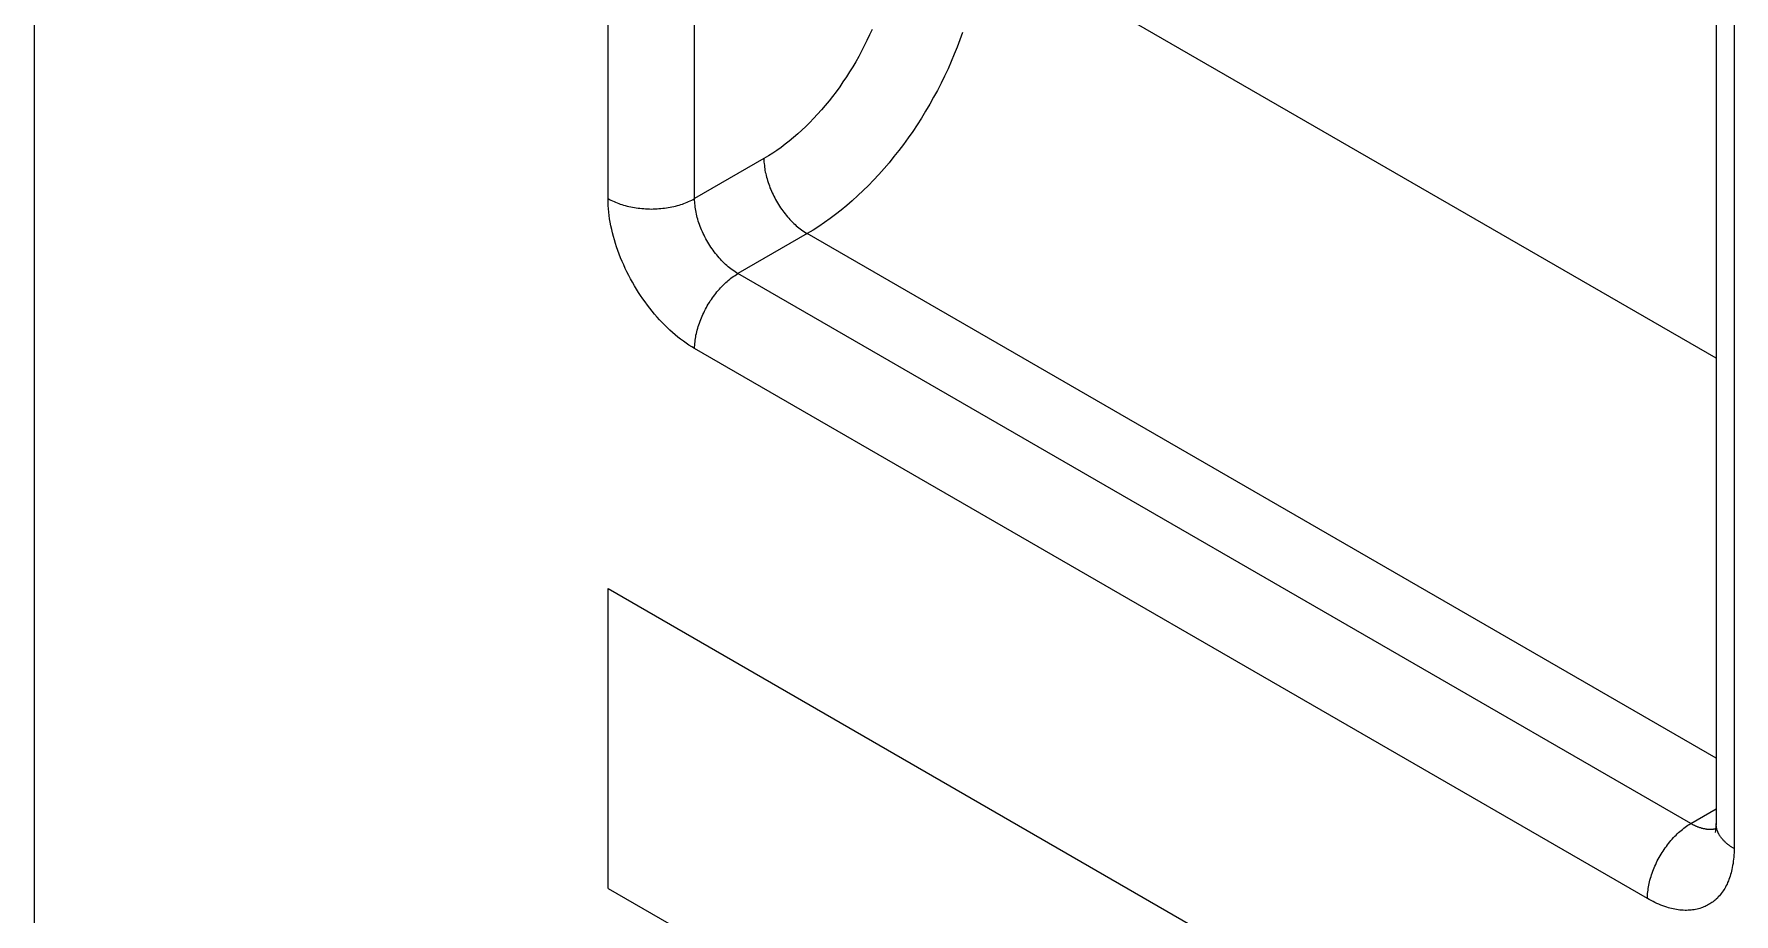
# Model space of a CAD drawing. Header units: inches. Extents: x 67248 to 85686, y -40174 to -31152.
# Drawn here: x 82432.67 to 82447.66, y -32918.27 to -32910.51 of the extents above; entities that cross this region are included whole.
import ezdxf

# ---------------------------------------------------------------- set-up
doc = ezdxf.new("R2010")
doc.units = ezdxf.units.IN
doc.header["$MEASUREMENT"] = 0

# ---------------------------------------------------------------- blocks, each defined once
blk = doc.blocks.new('ET200S')
at = {"lineweight": 0}
for p, q in [((42.434, 49.802), (42.434, -46.953)), ((47.12, 20.969), (47.12, 34.85)), ((56.166, 29.747), (56.166, 15.866)), ((56.312, 29.542), (56.312, 15.662)), ((56.166, 19.666), (50.16, 23.133)), ((48.393, 21.296), (47.827, 20.969)), ((48.746, 20.683), (48.18, 20.357)), ((56.166, 16.4), (48.746, 20.683)), ((55.959, 15.866), (48.18, 20.357)), ((55.605, 15.254), (47.827, 19.744)), ((47.12, 15.335), (47.12, 17.785)), ((47.12, 17.785), (56.312, 12.478)), ((55.959, 15.866), (56.166, 15.986)), ((56.166, 15.866), (56.161, 15.809)), ((56.161, 15.809), (56.157, 15.793)), ((47.12, 15.335), (47.615, 15.049))]:
    blk.add_line(p, q, dxfattribs=at)
for points in [[(47.827, 20.969), (47.827, 34.853), (47.827, 34.857), (47.827, 34.861), (47.827, 34.865), (47.827, 34.868), (47.827, 34.872), (47.828, 34.876), (47.828, 34.88), (47.828, 34.883), (47.828, 34.887), (47.829, 34.891), (47.829, 34.895), (47.83, 34.898), (47.83, 34.902), (47.831, 34.906), (47.831, 34.91), (47.832, 34.913), (47.832, 34.917), (47.833, 34.921), (47.834, 34.924), (47.834, 34.928), (47.835, 34.932), (47.836, 34.936)], [(49.275, 22.349), (49.255, 22.305), (49.234, 22.26), (49.212, 22.216), (49.19, 22.173), (49.167, 22.13), (49.143, 22.087), (49.118, 22.045), (49.092, 22.004), (49.066, 21.962), (49.038, 21.922), (49.011, 21.882), (48.982, 21.842), (48.953, 21.804), (48.924, 21.767), (48.893, 21.73), (48.862, 21.694), (48.831, 21.658), (48.798, 21.623), (48.767, 21.591), (48.735, 21.559), (48.702, 21.527), (48.669, 21.497), (48.634, 21.467), (48.599, 21.439), (48.566, 21.413), (48.533, 21.387), (48.499, 21.363), (48.464, 21.34), (48.429, 21.317), (48.393, 21.296)], [(50.014, 22.325), (49.993, 22.265), (49.97, 22.206), (49.947, 22.147), (49.922, 22.088), (49.896, 22.028), (49.868, 21.969), (49.839, 21.911), (49.809, 21.853), (49.778, 21.796), (49.746, 21.739), (49.713, 21.683), (49.679, 21.627), (49.644, 21.572), (49.607, 21.518), (49.57, 21.465), (49.532, 21.412), (49.494, 21.361), (49.454, 21.312), (49.414, 21.262), (49.373, 21.214), (49.331, 21.167), (49.287, 21.12), (49.245, 21.077), (49.203, 21.034), (49.159, 20.993), (49.114, 20.952), (49.069, 20.912), (49.022, 20.874), (48.978, 20.839), (48.933, 20.806), (48.888, 20.773), (48.841, 20.742), (48.794, 20.712), (48.746, 20.683)], [(48.393, 21.296), (48.393, 21.282), (48.393, 21.268), (48.394, 21.254), (48.396, 21.241), (48.397, 21.227), (48.399, 21.213), (48.401, 21.2), (48.404, 21.186), (48.407, 21.173), (48.41, 21.159), (48.414, 21.145), (48.418, 21.13), (48.422, 21.116), (48.427, 21.101), (48.432, 21.087), (48.437, 21.073), (48.442, 21.058), (48.448, 21.044), (48.454, 21.03), (48.46, 21.017), (48.467, 21.002), (48.474, 20.988), (48.481, 20.975), (48.488, 20.961), (48.496, 20.947), (48.504, 20.934), (48.512, 20.92), (48.521, 20.907), (48.529, 20.894), (48.538, 20.881), (48.547, 20.869), (48.556, 20.857), (48.566, 20.845), (48.575, 20.833), (48.585, 20.821), (48.595, 20.81), (48.605, 20.799), (48.615, 20.788), (48.626, 20.777), (48.637, 20.766), (48.647, 20.757), (48.657, 20.748), (48.668, 20.739), (48.678, 20.73), (48.689, 20.721), (48.7, 20.713), (48.711, 20.705), (48.723, 20.698), (48.734, 20.69), (48.746, 20.683)], [(47.12, 20.969), (47.132, 20.962), (47.144, 20.956), (47.156, 20.95), (47.169, 20.944), (47.181, 20.939), (47.194, 20.934), (47.207, 20.929), (47.22, 20.924), (47.233, 20.92), (47.246, 20.916), (47.261, 20.912), (47.276, 20.908), (47.29, 20.904), (47.305, 20.901), (47.32, 20.898), (47.335, 20.896), (47.35, 20.893), (47.365, 20.891), (47.38, 20.89), (47.395, 20.888), (47.411, 20.887), (47.426, 20.886), (47.442, 20.885), (47.458, 20.885), (47.473, 20.884), (47.489, 20.885), (47.505, 20.885), (47.52, 20.886), (47.536, 20.887), (47.552, 20.888), (47.567, 20.89), (47.582, 20.891), (47.597, 20.893), (47.612, 20.896), (47.627, 20.898), (47.642, 20.901), (47.656, 20.904), (47.671, 20.908), (47.686, 20.912), (47.7, 20.916), (47.714, 20.92), (47.727, 20.924), (47.74, 20.929), (47.753, 20.934), (47.765, 20.939), (47.778, 20.944), (47.79, 20.95), (47.803, 20.956), (47.815, 20.962), (47.827, 20.969)], [(47.827, 19.744), (47.803, 19.758), (47.78, 19.773), (47.757, 19.789), (47.735, 19.805), (47.712, 19.821), (47.691, 19.838), (47.669, 19.856), (47.647, 19.875), (47.624, 19.895), (47.603, 19.916), (47.581, 19.937), (47.561, 19.958), (47.54, 19.98), (47.52, 20.002), (47.5, 20.026), (47.48, 20.05), (47.46, 20.075), (47.441, 20.1), (47.422, 20.125), (47.404, 20.151), (47.386, 20.177), (47.369, 20.203), (47.352, 20.23), (47.335, 20.258), (47.319, 20.286), (47.304, 20.314), (47.289, 20.342), (47.274, 20.37), (47.261, 20.399), (47.248, 20.427), (47.235, 20.456), (47.223, 20.485), (47.211, 20.514), (47.2, 20.544), (47.19, 20.574), (47.181, 20.602), (47.172, 20.631), (47.164, 20.66), (47.156, 20.689), (47.15, 20.718), (47.143, 20.747), (47.138, 20.777), (47.133, 20.804), (47.129, 20.831), (47.126, 20.859), (47.123, 20.886), (47.121, 20.914), (47.12, 20.941), (47.12, 20.969)], [(48.18, 20.357), (48.169, 20.364), (48.157, 20.371), (48.146, 20.379), (48.134, 20.387), (48.123, 20.395), (48.112, 20.404), (48.102, 20.412), (48.09, 20.422), (48.079, 20.432), (48.068, 20.442), (48.058, 20.453), (48.047, 20.464), (48.037, 20.475), (48.027, 20.486), (48.017, 20.498), (48.007, 20.51), (47.997, 20.522), (47.987, 20.534), (47.978, 20.547), (47.969, 20.56), (47.96, 20.573), (47.951, 20.586), (47.943, 20.6), (47.935, 20.614), (47.927, 20.627), (47.919, 20.641), (47.911, 20.656), (47.904, 20.67), (47.897, 20.684), (47.891, 20.698), (47.884, 20.713), (47.878, 20.727), (47.873, 20.742), (47.867, 20.757), (47.862, 20.771), (47.857, 20.786), (47.853, 20.8), (47.849, 20.814), (47.845, 20.829), (47.842, 20.843), (47.839, 20.858), (47.836, 20.873), (47.834, 20.886), (47.832, 20.9), (47.83, 20.914), (47.829, 20.928), (47.828, 20.941), (47.827, 20.955), (47.827, 20.969)], [(47.827, 19.744), (47.827, 19.758), (47.828, 19.772), (47.829, 19.785), (47.83, 19.799), (47.832, 19.813), (47.833, 19.826), (47.836, 19.84), (47.838, 19.854), (47.841, 19.867), (47.844, 19.88), (47.848, 19.895), (47.852, 19.91), (47.856, 19.924), (47.861, 19.939), (47.866, 19.953), (47.871, 19.967), (47.877, 19.981), (47.882, 19.995), (47.888, 20.009), (47.894, 20.023), (47.901, 20.037), (47.908, 20.051), (47.915, 20.065), (47.923, 20.079), (47.93, 20.093), (47.938, 20.106), (47.947, 20.12), (47.955, 20.133), (47.964, 20.146), (47.973, 20.159), (47.982, 20.171), (47.991, 20.183), (48, 20.195), (48.009, 20.207), (48.019, 20.219), (48.029, 20.23), (48.039, 20.241), (48.05, 20.252), (48.06, 20.263), (48.071, 20.274), (48.081, 20.283), (48.092, 20.292), (48.102, 20.301), (48.113, 20.31), (48.123, 20.318), (48.134, 20.327), (48.146, 20.335), (48.157, 20.342), (48.169, 20.35), (48.18, 20.357)], [(55.605, 15.254), (55.605, 15.267), (55.606, 15.281), (55.607, 15.295), (55.608, 15.308), (55.61, 15.322), (55.612, 15.336), (55.614, 15.349), (55.617, 15.363), (55.619, 15.376), (55.622, 15.39), (55.626, 15.404), (55.63, 15.419), (55.635, 15.434), (55.639, 15.448), (55.644, 15.462), (55.649, 15.477), (55.655, 15.491), (55.66, 15.505), (55.666, 15.519), (55.673, 15.533), (55.679, 15.547), (55.686, 15.561), (55.694, 15.575), (55.701, 15.588), (55.709, 15.602), (55.717, 15.616), (55.725, 15.629), (55.733, 15.642), (55.742, 15.655), (55.751, 15.668), (55.76, 15.68), (55.769, 15.692), (55.778, 15.704), (55.788, 15.716), (55.797, 15.728), (55.807, 15.739), (55.817, 15.751), (55.828, 15.762), (55.839, 15.772), (55.849, 15.783), (55.86, 15.792), (55.87, 15.802), (55.88, 15.81), (55.891, 15.819), (55.902, 15.828), (55.913, 15.836), (55.924, 15.844), (55.935, 15.852), (55.947, 15.859), (55.959, 15.866)], [(56.112, 15.818), (56.108, 15.818), (56.104, 15.818), (56.099, 15.818), (56.095, 15.819), (56.091, 15.819), (56.087, 15.82), (56.083, 15.82), (56.079, 15.821), (56.074, 15.822), (56.07, 15.822), (56.066, 15.823), (56.062, 15.824), (56.058, 15.825), (56.054, 15.826), (56.05, 15.827), (56.046, 15.828), (56.042, 15.83), (56.037, 15.831), (56.033, 15.832), (56.028, 15.834), (56.023, 15.836), (56.018, 15.837), (56.013, 15.839), (56.009, 15.841), (56.004, 15.843), (55.999, 15.845), (55.995, 15.847), (55.99, 15.849), (55.986, 15.852), (55.981, 15.854), (55.977, 15.856), (55.972, 15.859), (55.968, 15.861), (55.963, 15.863), (55.959, 15.866)], [(56.163, 15.823), (56.161, 15.823), (56.159, 15.822), (56.157, 15.822), (56.155, 15.821), (56.153, 15.821), (56.151, 15.821), (56.149, 15.82), (56.147, 15.82), (56.145, 15.82), (56.143, 15.819), (56.141, 15.819), (56.139, 15.819), (56.137, 15.819), (56.135, 15.819), (56.133, 15.818), (56.131, 15.818), (56.129, 15.818), (56.126, 15.818), (56.124, 15.818), (56.122, 15.818), (56.12, 15.818), (56.118, 15.818), (56.116, 15.818), (56.114, 15.818), (56.112, 15.818)], [(56.172, 15.821), (56.171, 15.823), (56.171, 15.824), (56.171, 15.826), (56.17, 15.828), (56.17, 15.83), (56.169, 15.831), (56.169, 15.833), (56.169, 15.835), (56.168, 15.837), (56.168, 15.839), (56.168, 15.84), (56.168, 15.842), (56.167, 15.844), (56.167, 15.846), (56.167, 15.848), (56.167, 15.85), (56.167, 15.851), (56.167, 15.853), (56.166, 15.855), (56.166, 15.857), (56.166, 15.859), (56.166, 15.861), (56.166, 15.862), (56.166, 15.864), (56.166, 15.866)], [(56.312, 15.662), (56.307, 15.665), (56.303, 15.668), (56.298, 15.671), (56.293, 15.674), (56.288, 15.677), (56.284, 15.68), (56.279, 15.683), (56.275, 15.686), (56.27, 15.69), (56.266, 15.693), (56.261, 15.696), (56.257, 15.7), (56.252, 15.703), (56.248, 15.707), (56.244, 15.711), (56.24, 15.715), (56.236, 15.719), (56.232, 15.723), (56.228, 15.727), (56.224, 15.731), (56.22, 15.735), (56.217, 15.738), (56.215, 15.742), (56.212, 15.745), (56.209, 15.748), (56.207, 15.752), (56.204, 15.755), (56.202, 15.759), (56.199, 15.762), (56.197, 15.766), (56.194, 15.77), (56.192, 15.773), (56.19, 15.777), (56.188, 15.781), (56.186, 15.785), (56.184, 15.789), (56.182, 15.792), (56.18, 15.796), (56.179, 15.8), (56.177, 15.804), (56.176, 15.808), (56.174, 15.813), (56.173, 15.817), (56.172, 15.821)], [(56.312, 15.662), (56.312, 15.645), (56.312, 15.627), (56.311, 15.61), (56.31, 15.593), (56.308, 15.576), (56.306, 15.558), (56.304, 15.541), (56.301, 15.524), (56.298, 15.507), (56.294, 15.49), (56.291, 15.477), (56.288, 15.463), (56.284, 15.45), (56.28, 15.437), (56.276, 15.423), (56.271, 15.41), (56.266, 15.398), (56.26, 15.385), (56.255, 15.372), (56.249, 15.36), (56.242, 15.348), (56.236, 15.337), (56.229, 15.326), (56.223, 15.316), (56.216, 15.306), (56.208, 15.296), (56.201, 15.286), (56.193, 15.277), (56.184, 15.267), (56.176, 15.258), (56.167, 15.25), (56.158, 15.242), (56.149, 15.235), (56.141, 15.228), (56.132, 15.222), (56.123, 15.215), (56.114, 15.21), (56.105, 15.204), (56.095, 15.199), (56.086, 15.194), (56.076, 15.189), (56.066, 15.185), (56.056, 15.181), (56.046, 15.177), (56.034, 15.173), (56.022, 15.17), (56.01, 15.167), (55.998, 15.164), (55.986, 15.162), (55.974, 15.161), (55.961, 15.159), (55.949, 15.158), (55.937, 15.158), (55.924, 15.157), (55.912, 15.157), (55.898, 15.158), (55.884, 15.159), (55.871, 15.16), (55.857, 15.162), (55.843, 15.164), (55.83, 15.166), (55.816, 15.169), (55.803, 15.172), (55.789, 15.175), (55.776, 15.179), (55.763, 15.183), (55.746, 15.189), (55.73, 15.194), (55.714, 15.201), (55.698, 15.207), (55.682, 15.214), (55.666, 15.221), (55.651, 15.229), (55.635, 15.237), (55.62, 15.245), (55.605, 15.254)]]:
    blk.add_lwpolyline(points, dxfattribs=at)

msp = doc.modelspace()

# ---------------------------------------------------------------- block references
at = {"xscale": 1.08, "yscale": 1.08, "zscale": 1.08}
msp.add_blockref('ET200S', (82386.84, -32934.605, 0.332), dxfattribs=at)

doc.saveas('drawing.dxf')
